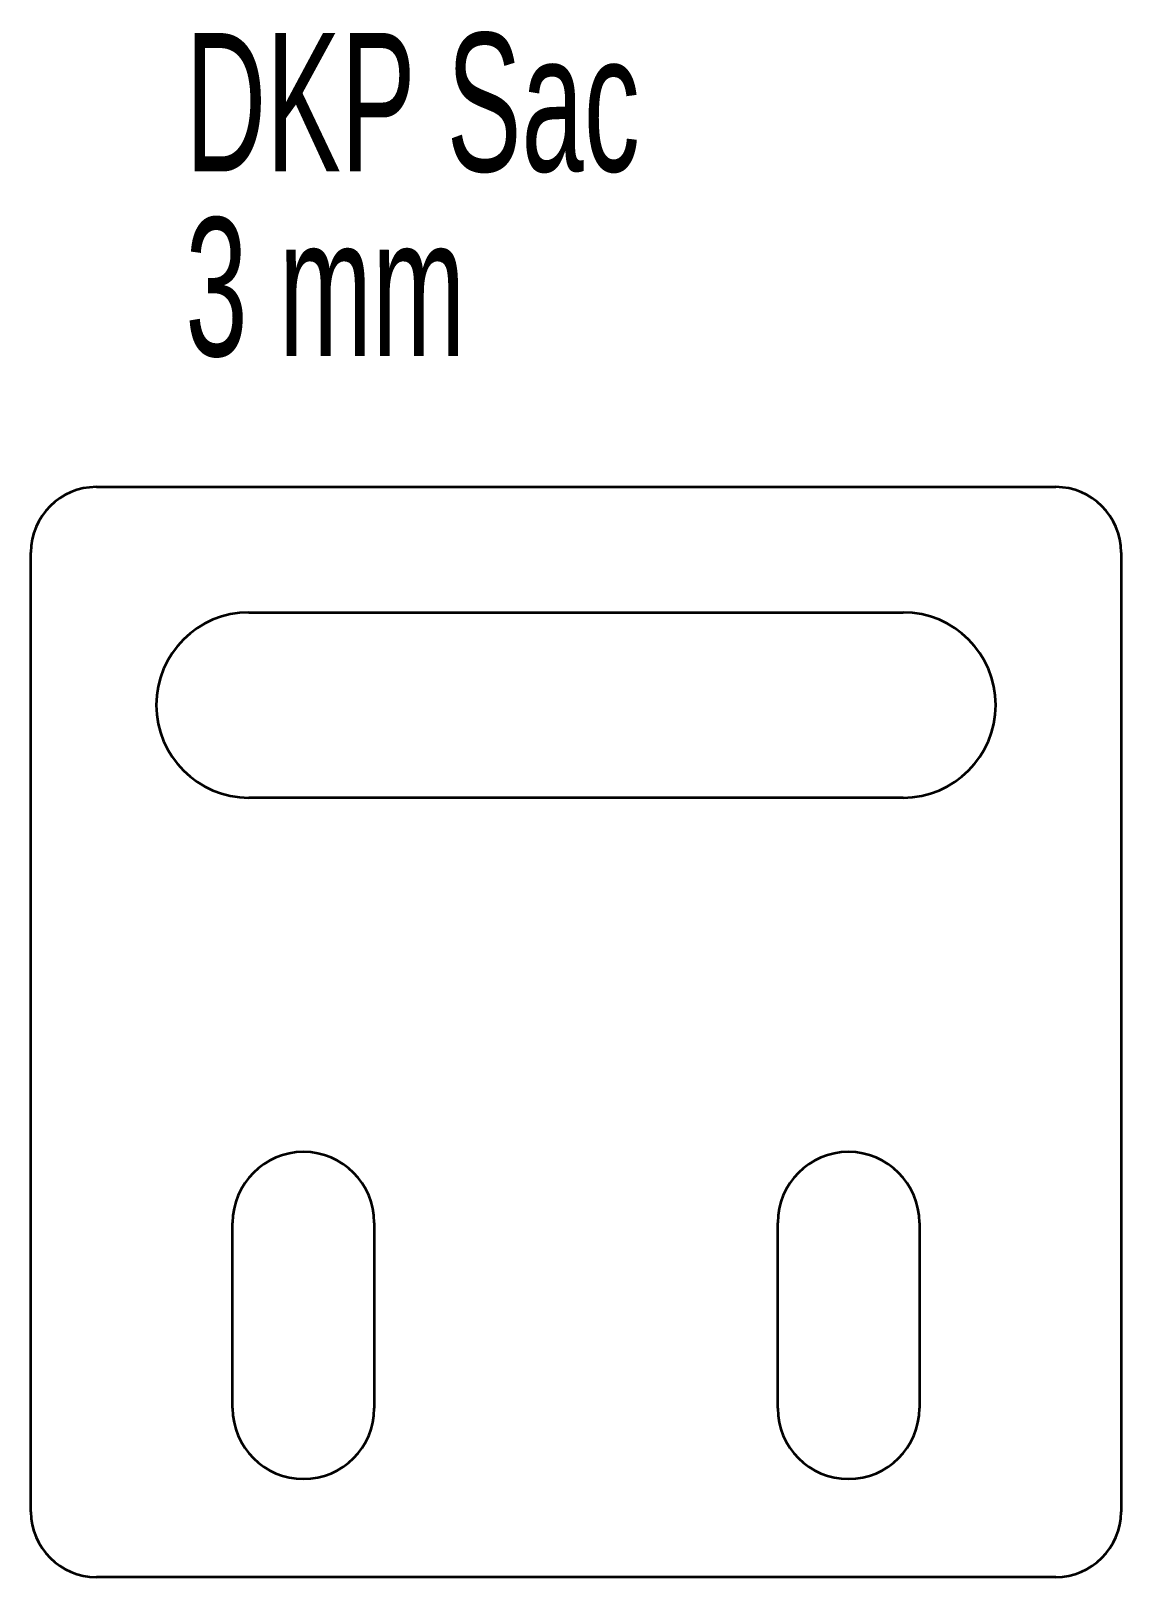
# Model space of a CAD drawing. Header units: millimetres. Extents: x -65.9 to -15.9, y 79.7 to 150.7.
import ezdxf

# ---------------------------------------------------------------- set-up
doc = ezdxf.new("R2010")
doc.units = ezdxf.units.MM
doc.styles.add('SLDTEXTSTYLE0', font='TXT', dxfattribs={"width": 0.605})

# ---------------------------------------------------------------- blocks, each defined once
blk = doc.blocks.new('SW_NOTE_0')
at = {"color": 0, "linetype": 'Continuous', "lineweight": 0, "char_height": 6.35, "attachment_point": 1, "style": 'SLDTEXTSTYLE0'}
for s, insert in [('DKP Sac', (0, 8.186)), ('3 mm', (0, -0.281))]:
    blk.add_mtext(s, dxfattribs=dict(at, insert=insert))

msp = doc.modelspace()

# ---------------------------------------------------------------- linework, layer by layer
at = {"color": 7, "linetype": 'Continuous', "lineweight": 35}
for p, q in [((-62.88, 129.749), (-18.88, 129.749)), ((-65.88, 82.749), (-65.88, 126.749)), ((-15.88, 126.749), (-15.88, 82.749)), ((-55.88, 123.999), (-25.88, 123.999)), ((-25.88, 115.499), (-55.88, 115.499)), ((-56.63, 87.499), (-56.63, 95.999)), ((-50.13, 95.999), (-50.13, 87.499)), ((-31.63, 87.499), (-31.63, 95.999)), ((-25.13, 95.999), (-25.13, 87.499)), ((-18.88, 79.749), (-62.88, 79.749))]:
    msp.add_line(p, q, dxfattribs=at)
for centre, radius, start, end in [((-62.88, 126.749), 3, 90, 180), ((-18.88, 126.749), 3, 0, 90), ((-55.88, 119.749), 4.25, 90, 270), ((-25.88, 119.749), 4.25, 270, 90), ((-53.38, 95.999), 3.25, 0, 180), ((-28.38, 95.999), 3.25, 0, 180), ((-53.38, 87.499), 3.25, 180, 0), ((-28.38, 87.499), 3.25, 180, 0), ((-62.88, 82.749), 3, 180, 270), ((-18.88, 82.749), 3, 270, 0)]:
    msp.add_arc(centre, radius, start, end, dxfattribs=at)

# ---------------------------------------------------------------- block references
at = {"color": 7, "linetype": 'Continuous', "lineweight": 0}
msp.add_blockref('SW_NOTE_0', (-58.797, 142.388), dxfattribs=at)

doc.saveas('drawing.dxf')
